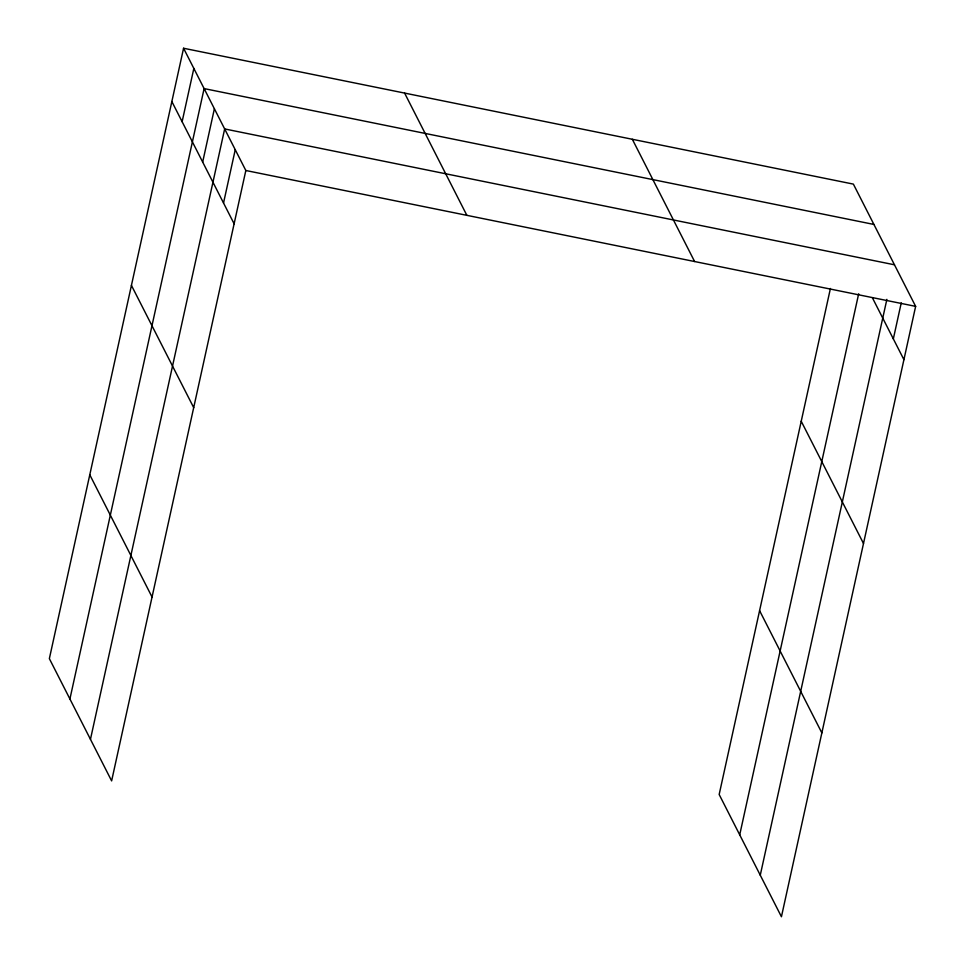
<?xml version="1.0" encoding="UTF-8"?>
<svg xmlns="http://www.w3.org/2000/svg" width="965" height="965" viewBox="0 0 965 965"><rect width="100%" height="100%" fill="white"/><g stroke="black" fill="none" stroke-linecap="round" stroke-linejoin="round"><path stroke-width="1.45" d="M183.567 48.25L49.36 658.637L111.626 780.89L245.834 170.503L183.567 48.25L853.374 184.11L915.64 306.363L781.433 916.75L719.166 794.497L830.419 288.475M182.12 121.711L193.844 68.418M69.914 698.986L204.11 88.587L873.916 224.447M202.674 162.06L214.387 108.768M90.457 739.323L224.664 128.936L894.471 264.796M223.53 203.012L235.243 149.72M739.709 834.846L858.669 293.794M760.263 875.183L886.871 299.367M893.337 338.872L901.25 302.865M245.834 170.503L915.64 306.363M872.469 297.92L903.916 359.656M801.227 421.247L863.494 543.5M632.328 139.274L694.607 261.527M759.588 610.652L821.854 732.905M404.6 93.086L466.867 215.34M171.854 101.542L234.121 223.796M131.433 285.387L193.7 407.64M89.781 474.804L152.048 597.045"/></g></svg>
